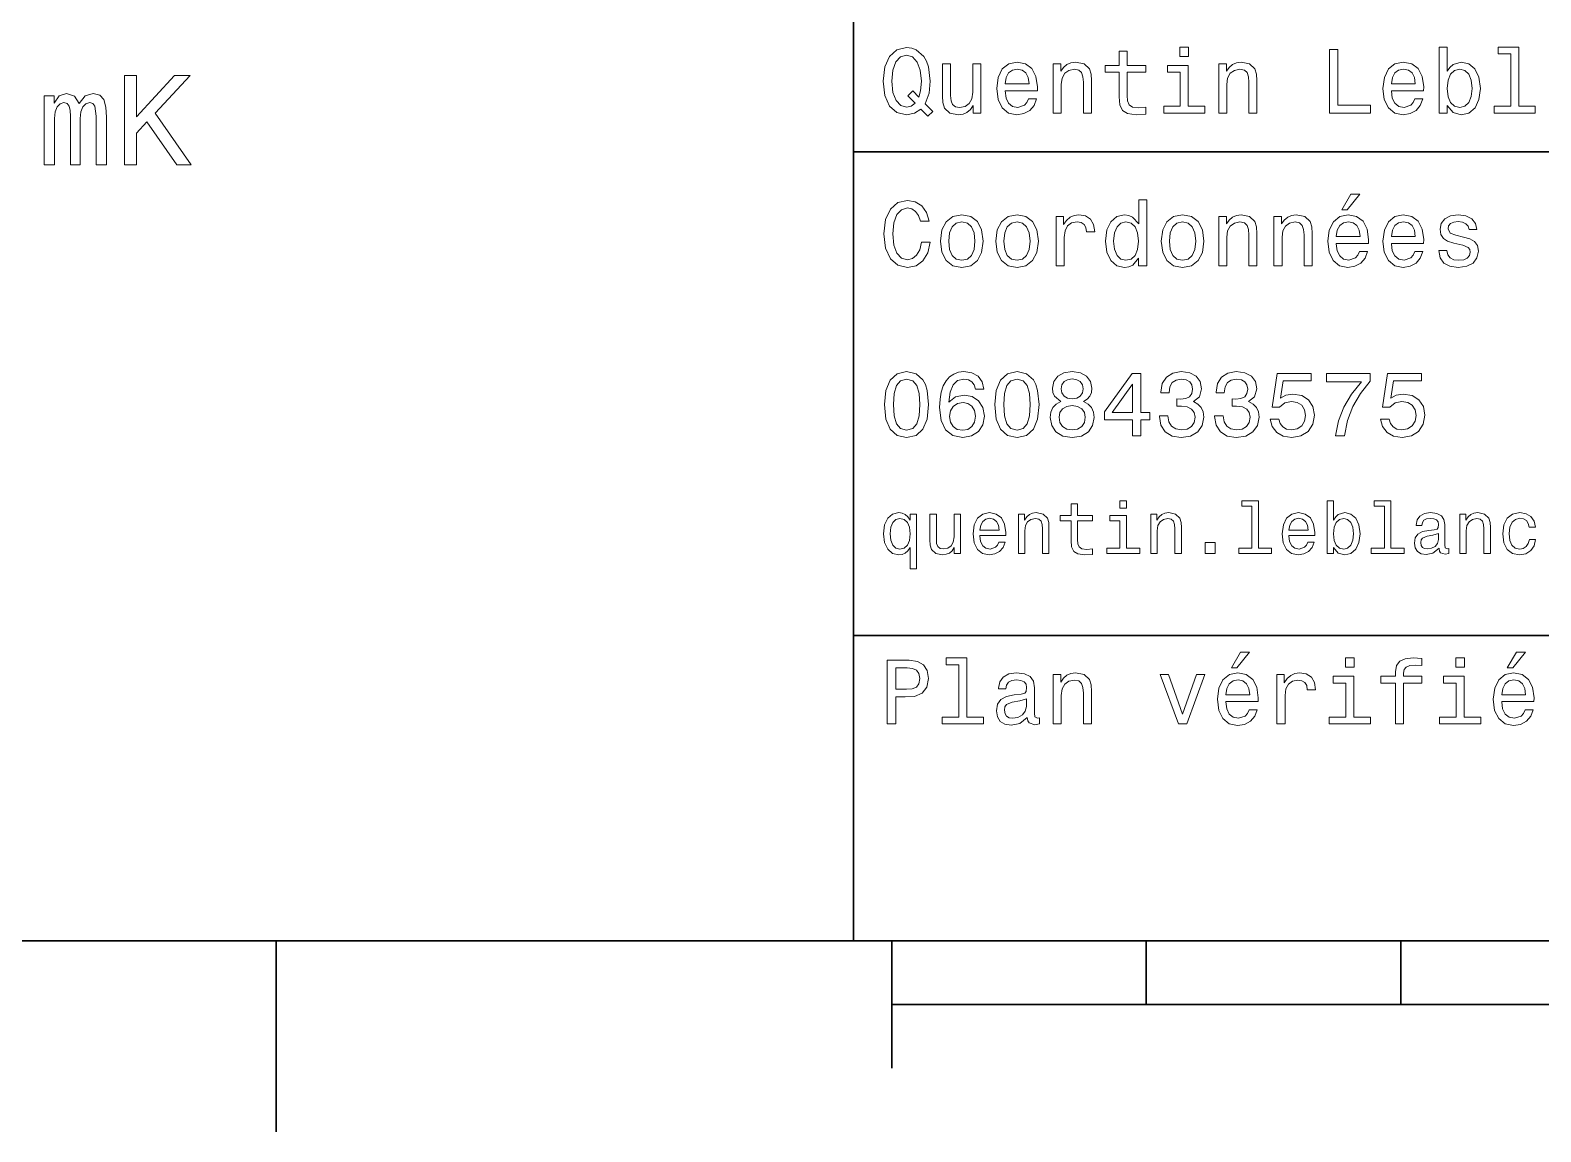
# Model space of a CAD drawing. Extents: x 0 to 297, y 0 to 210.
# Drawn here: x 64.6 to 124, y 2.5 to 45.8 of the extents above; entities that cross this region are included whole.
import ezdxf

# ---------------------------------------------------------------- set-up
doc = ezdxf.new("R2010")
doc.units = 0

msp = doc.modelspace()

# ---------------------------------------------------------------- linework, layer by layer
at = {"color": 7, "lineweight": 35}
for p, q in [((97, 10), (97, 70)), ((97, 41), (162, 41)), ((97, 22), (162, 22)), ((10, 10), (287, 10)), ((97, 10), (287, 10)), ((98.5, 7.5), (198.5, 7.5))]:
    msp.add_line(p, q, dxfattribs=at)
at = {"color": 7, "lineweight": 35, "ltscale": 0.1875}
msp.add_line((74.300003, 10), (74.300003, 2.5), dxfattribs=at)
at = {"color": 7, "lineweight": 35, "ltscale": 0.125}
msp.add_line((98.5, 10), (98.5, 5), dxfattribs=at)
at = {"color": 7, "lineweight": 35, "ltscale": 0.0625}
for p, q in [((108.5, 10), (108.5, 7.5)), ((118.5, 10), (118.5, 7.5))]:
    msp.add_line(p, q, dxfattribs=at)
at = {"color": 7, "lineweight": 13}
for points in [[(99.642654, 42.685879), (99.916428, 42.401295), (100.107346, 42.592216), (99.811958, 42.894814), (99.963257, 43.305473), (100.010086, 43.780979), (99.941643, 44.339336), (99.862389, 44.56628), (99.757927, 44.753601), (99.46254, 45.009365), (99.282417, 45.074207), (99.084297, 45.099422), (98.702446, 45.009365), (98.41066, 44.757202), (98.223343, 44.342937), (98.158501, 43.780979), (98.223343, 43.219021), (98.407059, 42.804756), (98.698845, 42.548992), (99.084297, 42.462536), (99.397697, 42.520172)], [(99.415703, 42.916428), (99.260803, 42.801151), (99.084297, 42.765129), (98.850143, 42.829971), (98.666428, 43.024494), (98.543945, 43.341499), (98.504326, 43.780979), (98.543945, 44.216858), (98.662827, 44.537464), (98.846542, 44.731987), (99.084297, 44.80043), (99.318443, 44.731987), (99.502159, 44.533859), (99.62104, 44.213257), (99.664268, 43.780979), (99.631844, 43.406338), (99.5634, 43.150578), (99.329254, 43.395531), (99.134727, 43.211815)], [(102.953171, 43.406338), (104.221184, 43.406338), (104.224785, 43.554035), (104.167145, 43.9683), (104.008644, 44.278099), (103.756485, 44.465416), (103.421471, 44.533859), (103.093658, 44.461815), (102.841499, 44.260086), (102.679398, 43.932278), (102.621758, 43.5), (102.675797, 43.056915), (102.837898, 42.732708), (103.086456, 42.530979), (103.41066, 42.462536), (103.691643, 42.509365), (103.922188, 42.631844), (104.091499, 42.826366), (104.188759, 43.085735), (103.875359, 43.085735), (103.810516, 42.941643), (103.716858, 42.833572), (103.450287, 42.747116), (103.244957, 42.786743), (103.090057, 42.912823), (102.989197, 43.118156), (102.953171, 43.395531)], [(104.844383, 42.530979), (105.161385, 42.530979), (105.161385, 43.647694), (105.193802, 43.903458), (105.298271, 44.090778), (105.460373, 44.206051), (105.676514, 44.249279), (105.849426, 44.213257), (105.957497, 44.115993), (106.011528, 43.953888), (106.029541, 43.737751), (106.029541, 42.530979), (106.346542, 42.530979), (106.346542, 43.802593), (106.33213, 44.058357), (106.267288, 44.270893), (106.054756, 44.465416), (105.723343, 44.533859), (105.539627, 44.508644), (105.384727, 44.440201), (105.251442, 44.324928), (105.146973, 44.170029), (105.146973, 44.465416), (104.844383, 44.465416)], [(107.438042, 44.130402), (107.438042, 43.161381), (107.459656, 42.84798), (107.560516, 42.631844), (107.762245, 42.505764), (108.104469, 42.462536), (108.479111, 42.480545), (108.479111, 42.754322), (108.20533, 42.732708), (107.956772, 42.761528), (107.823486, 42.851585), (107.765854, 43.00288), (107.755043, 43.215416), (107.755043, 44.130402), (108.479111, 44.130402), (108.479111, 44.400574), (107.755043, 44.400574), (107.755043, 44.966137), (107.438042, 44.966137), (107.438042, 44.400574), (106.890488, 44.400574), (106.890488, 44.130402)], [(110.161385, 45.117435), (109.82637, 45.117435), (109.82637, 44.757202), (110.161385, 44.757202)], [(111.350143, 42.530979), (111.667145, 42.530979), (111.667145, 43.647694), (111.69957, 43.903458), (111.804031, 44.090778), (111.966141, 44.206051), (112.182274, 44.249279), (112.355186, 44.213257), (112.463257, 44.115993), (112.517288, 43.953888), (112.535301, 43.737751), (112.535301, 42.530979), (112.852303, 42.530979), (112.852303, 43.802593), (112.837898, 44.058357), (112.773056, 44.270893), (112.560516, 44.465416), (112.229103, 44.533859), (112.045387, 44.508644), (111.890488, 44.440201), (111.757202, 44.324928), (111.65274, 44.170029), (111.65274, 44.465416), (111.350143, 44.465416)], [(115.701729, 42.530979), (117.308357, 42.530979), (117.308357, 42.833572), (116.033142, 42.833572), (116.033142, 45.030979), (115.701729, 45.030979)], [(118.133286, 43.406338), (119.401299, 43.406338), (119.4049, 43.554035), (119.34726, 43.9683), (119.188766, 44.278099), (118.9366, 44.465416), (118.601585, 44.533859), (118.273773, 44.461815), (118.021614, 44.260086), (117.859512, 43.932278), (117.801872, 43.5), (117.855911, 43.056915), (118.018013, 42.732708), (118.266571, 42.530979), (118.590775, 42.462536), (118.871758, 42.509365), (119.10231, 42.631844), (119.271614, 42.826366), (119.368881, 43.085735), (119.055481, 43.085735), (118.990631, 42.941643), (118.896973, 42.833572), (118.630402, 42.747116), (118.425072, 42.786743), (118.270172, 42.912823), (118.169312, 43.118156), (118.133286, 43.395531)], [(120.323486, 42.829971), (120.55764, 42.552593), (120.878242, 42.462536), (121.18084, 42.530979), (121.422195, 42.736309), (121.573486, 43.064121), (121.631126, 43.5), (121.573486, 43.935879), (121.418587, 44.260086), (121.18084, 44.461815), (120.878242, 44.533859), (120.561241, 44.440201), (120.431557, 44.324928), (120.323486, 44.170029), (120.323486, 45.117435), (120.006485, 45.117435), (120.006485, 42.530979), (120.323486, 42.530979)], [(122.823486, 44.850864), (122.823486, 42.79755), (122.171471, 42.79755), (122.171471, 42.530979), (123.78891, 42.530979), (123.78891, 42.79755), (123.140488, 42.79755), (123.140488, 45.117435), (122.32637, 45.117435), (122.32637, 44.850864)], [(68.350014, 40.499207), (68.813995, 40.499207), (68.813995, 41.744884), (69.227539, 42.188686), (70.402603, 40.499207), (70.967453, 40.499207), (69.555344, 42.526585), (70.927109, 43.999207), (70.311829, 43.999207), (68.813995, 42.380329), (68.813995, 43.999207), (68.350014, 43.999207)], [(101.998558, 44.465416), (101.681557, 44.465416), (101.681557, 43.348701), (101.645531, 43.089336), (101.541069, 42.902016), (101.37896, 42.786743), (101.166428, 42.750721), (100.997116, 42.779537), (100.889046, 42.865993), (100.827812, 43.013687), (100.8134, 43.222622), (100.8134, 44.465416), (100.496399, 44.465416), (100.496399, 43.193802), (100.507202, 42.938038), (100.575645, 42.725502), (100.784584, 42.530979), (101.119598, 42.462536), (101.299713, 42.487751), (101.454613, 42.552593), (101.587898, 42.664265), (101.695969, 42.826366), (101.695969, 42.530979), (101.998558, 42.530979)], [(102.953171, 43.672909), (102.992798, 43.921471), (103.090057, 44.105186), (103.237755, 44.216858), (103.432274, 44.256485), (103.623199, 44.216858), (103.770897, 44.105186), (103.860954, 43.921471), (103.893372, 43.672909)], [(110.150574, 42.79755), (110.150574, 44.400574), (109.336456, 44.400574), (109.336456, 44.130402), (109.833572, 44.130402), (109.833572, 42.79755), (109.185158, 42.79755), (109.185158, 42.530979), (110.806198, 42.530979), (110.806198, 42.79755)], [(118.133286, 43.672909), (118.172913, 43.921471), (118.270172, 44.105186), (118.41787, 44.216858), (118.612396, 44.256485), (118.803314, 44.216858), (118.951012, 44.105186), (119.041069, 43.921471), (119.073486, 43.672909)], [(121.306915, 43.5), (121.270897, 43.175793), (121.17363, 42.938038), (121.018738, 42.793949), (120.824211, 42.747116), (120.611671, 42.793949), (120.456772, 42.938038), (120.359512, 43.172188), (120.327087, 43.5), (120.359512, 43.824207), (120.456772, 44.058357), (120.611671, 44.198845), (120.824211, 44.249279), (121.018738, 44.198845), (121.17363, 44.054756), (121.270897, 43.820606)], [(65.187912, 40.499207), (65.596413, 40.499207), (65.596413, 42.309727), (65.621628, 42.582058), (65.697281, 42.778744), (65.813271, 42.894741), (65.964569, 42.940128), (66.085602, 42.899784), (66.166298, 42.79892), (66.20665, 42.627449), (66.221771, 42.400505), (66.221771, 40.499207), (66.605057, 40.499207), (66.605057, 42.309727), (66.63028, 42.577015), (66.705925, 42.773701), (66.826965, 42.894741), (66.978256, 42.940128), (67.099297, 42.899784), (67.179993, 42.79892), (67.230423, 42.400505), (67.230423, 40.499207), (67.638916, 40.499207), (67.638916, 42.370243), (67.613708, 42.758572), (67.533012, 43.056122), (67.371628, 43.237679), (67.109383, 43.303242), (66.801743, 43.202377), (66.564713, 42.90987), (66.378113, 43.197334), (66.06543, 43.303242), (65.777969, 43.202377), (65.581284, 42.919956), (65.581284, 43.20742), (65.187912, 43.20742)], [(116.184441, 38.728386), (116.396973, 38.728386), (116.897697, 39.340778), (116.54467, 39.340778)], [(99.66787, 37.460373), (99.595818, 37.15778), (99.476944, 36.941643), (99.311241, 36.808357), (99.116714, 36.765129), (98.882568, 36.829971), (98.698845, 37.024494), (98.57637, 37.341499), (98.536743, 37.780979), (98.57637, 38.216858), (98.695244, 38.537464), (98.87896, 38.731987), (99.116714, 38.80043), (99.289627, 38.764408), (99.437317, 38.663544), (99.552597, 38.501442), (99.631844, 38.278099), (99.97406, 38.278099), (99.865997, 38.620316), (99.678673, 38.879681), (99.422913, 39.041786), (99.116714, 39.099422), (98.734871, 39.009365), (98.443085, 38.757202), (98.25576, 38.342937), (98.190926, 37.780979), (98.25576, 37.219021), (98.443085, 36.804756), (98.734871, 36.548992), (99.116714, 36.462536), (99.451729, 36.530979), (99.721901, 36.721901), (99.912827, 37.035301), (100.013687, 37.460373)], [(108.201729, 36.829971), (108.201729, 36.530979), (108.51873, 36.530979), (108.51873, 39.117435), (108.20533, 39.117435), (108.20533, 38.170029), (107.963974, 38.443802), (107.816284, 38.508644), (107.646973, 38.533859), (107.340775, 38.461815), (107.103027, 38.260086), (106.948128, 37.935879), (106.894089, 37.5), (106.948128, 37.064121), (107.103027, 36.736309), (107.340775, 36.530979), (107.646973, 36.462536), (107.816284, 36.487751), (107.967575, 36.552593)], [(100.413544, 37.496399), (100.471184, 37.056915), (100.636887, 36.732708), (100.899857, 36.530979), (101.252884, 36.462536), (101.602303, 36.530979), (101.865273, 36.729107), (102.030983, 37.053314), (102.092216, 37.496399), (102.030983, 37.935879), (101.865273, 38.263687), (101.602303, 38.461815), (101.252884, 38.533859), (100.899857, 38.461815), (100.636887, 38.260086), (100.471184, 37.935879)], [(100.737755, 37.5), (100.770172, 37.824207), (100.87104, 38.058357), (101.033142, 38.20245), (101.252884, 38.25288), (101.469017, 38.20245), (101.631126, 38.061958), (101.731987, 37.824207), (101.768013, 37.5), (101.731987, 37.172188), (101.631126, 36.934437), (101.469017, 36.790344), (101.252884, 36.743515), (101.033142, 36.790344), (100.87104, 36.934437), (100.770172, 37.172188)], [(102.58213, 37.496399), (102.639771, 37.056915), (102.805473, 36.732708), (103.068443, 36.530979), (103.421471, 36.462536), (103.770897, 36.530979), (104.033859, 36.729107), (104.19957, 37.053314), (104.260803, 37.496399), (104.19957, 37.935879), (104.033859, 38.263687), (103.770897, 38.461815), (103.421471, 38.533859), (103.068443, 38.461815), (102.805473, 38.260086), (102.639771, 37.935879)], [(102.906342, 37.5), (102.938759, 37.824207), (103.039627, 38.058357), (103.201729, 38.20245), (103.421471, 38.25288), (103.637611, 38.20245), (103.799713, 38.061958), (103.900574, 37.824207), (103.9366, 37.5), (103.900574, 37.172188), (103.799713, 36.934437), (103.637611, 36.790344), (103.421471, 36.743515), (103.201729, 36.790344), (103.039627, 36.934437), (102.938759, 37.172188)], [(104.963257, 36.530979), (105.280258, 36.530979), (105.280258, 37.636887), (105.312683, 37.903458), (105.409943, 38.094379), (105.568443, 38.209652), (105.780983, 38.249279), (105.939484, 38.224064), (106.058357, 38.152016), (106.130402, 38.029537), (106.155617, 37.863831), (106.476227, 37.863831), (106.432999, 38.155621), (106.314117, 38.364552), (106.115997, 38.490635), (105.845825, 38.533859), (105.662102, 38.505043), (105.503601, 38.432995), (105.363113, 38.310516), (105.251442, 38.144814), (105.251442, 38.465416), (104.963257, 38.465416)], [(107.701012, 38.249279), (107.909943, 38.198845), (108.068443, 38.058357), (108.162102, 37.824207), (108.198128, 37.5), (108.162102, 37.172188), (108.068443, 36.938038), (107.909943, 36.793949), (107.701012, 36.747116), (107.502884, 36.793949), (107.351585, 36.938038), (107.250717, 37.175793), (107.2183, 37.5), (107.250717, 37.820606), (107.351585, 38.054756), (107.502884, 38.198845)], [(109.087898, 37.496399), (109.145531, 37.056915), (109.311241, 36.732708), (109.574203, 36.530979), (109.927231, 36.462536), (110.276657, 36.530979), (110.539627, 36.729107), (110.70533, 37.053314), (110.766571, 37.496399), (110.70533, 37.935879), (110.539627, 38.263687), (110.276657, 38.461815), (109.927231, 38.533859), (109.574203, 38.461815), (109.311241, 38.260086), (109.145531, 37.935879)], [(109.412102, 37.5), (109.444527, 37.824207), (109.545387, 38.058357), (109.707489, 38.20245), (109.927231, 38.25288), (110.143372, 38.20245), (110.305473, 38.061958), (110.406342, 37.824207), (110.44236, 37.5), (110.406342, 37.172188), (110.305473, 36.934437), (110.143372, 36.790344), (109.927231, 36.743515), (109.707489, 36.790344), (109.545387, 36.934437), (109.444527, 37.172188)], [(111.350143, 36.530979), (111.667145, 36.530979), (111.667145, 37.647694), (111.69957, 37.903458), (111.804031, 38.090778), (111.966141, 38.206051), (112.182274, 38.249279), (112.355186, 38.213257), (112.463257, 38.115993), (112.517288, 37.953888), (112.535301, 37.737751), (112.535301, 36.530979), (112.852303, 36.530979), (112.852303, 37.802593), (112.837898, 38.058357), (112.773056, 38.270893), (112.560516, 38.465416), (112.229103, 38.533859), (112.045387, 38.508644), (111.890488, 38.440201), (111.757202, 38.324928), (111.65274, 38.170029), (111.65274, 38.465416), (111.350143, 38.465416)], [(113.51873, 36.530979), (113.835732, 36.530979), (113.835732, 37.647694), (113.868156, 37.903458), (113.972626, 38.090778), (114.134727, 38.206051), (114.350861, 38.249279), (114.523773, 38.213257), (114.631844, 38.115993), (114.685883, 37.953888), (114.703888, 37.737751), (114.703888, 36.530979), (115.020889, 36.530979), (115.020889, 37.802593), (115.006485, 38.058357), (114.941643, 38.270893), (114.729111, 38.465416), (114.39769, 38.533859), (114.213974, 38.508644), (114.059082, 38.440201), (113.925789, 38.324928), (113.821327, 38.170029), (113.821327, 38.465416), (113.51873, 38.465416)], [(115.964699, 37.406338), (117.232712, 37.406338), (117.236313, 37.554035), (117.178673, 37.9683), (117.020172, 38.278099), (116.768013, 38.465416), (116.432999, 38.533859), (116.105186, 38.461815), (115.853027, 38.260086), (115.690918, 37.932278), (115.633286, 37.5), (115.687317, 37.056915), (115.849426, 36.732708), (116.097984, 36.530979), (116.422188, 36.462536), (116.703171, 36.509365), (116.933716, 36.631844), (117.103027, 36.826366), (117.200287, 37.085735), (116.886887, 37.085735), (116.822044, 36.941643), (116.728386, 36.833572), (116.461815, 36.747116), (116.256485, 36.786743), (116.101585, 36.912823), (116.000717, 37.118156), (115.964699, 37.395531)], [(115.964699, 37.672909), (116.004318, 37.921471), (116.101585, 38.105186), (116.249283, 38.216858), (116.443802, 38.256485), (116.634727, 38.216858), (116.782425, 38.105186), (116.872482, 37.921471), (116.9049, 37.672909)], [(118.133286, 37.406338), (119.401299, 37.406338), (119.4049, 37.554035), (119.34726, 37.9683), (119.188766, 38.278099), (118.9366, 38.465416), (118.601585, 38.533859), (118.273773, 38.461815), (118.021614, 38.260086), (117.859512, 37.932278), (117.801872, 37.5), (117.855911, 37.056915), (118.018013, 36.732708), (118.266571, 36.530979), (118.590775, 36.462536), (118.871758, 36.509365), (119.10231, 36.631844), (119.271614, 36.826366), (119.368881, 37.085735), (119.055481, 37.085735), (118.990631, 36.941643), (118.896973, 36.833572), (118.630402, 36.747116), (118.425072, 36.786743), (118.270172, 36.912823), (118.169312, 37.118156), (118.133286, 37.395531)], [(118.133286, 37.672909), (118.172913, 37.921471), (118.270172, 38.105186), (118.41787, 38.216858), (118.612396, 38.256485), (118.803314, 38.216858), (118.951012, 38.105186), (119.041069, 37.921471), (119.073486, 37.672909)], [(120.971901, 37.658501), (120.66571, 37.730545), (120.438766, 37.8134), (120.363113, 37.982708), (120.384727, 38.101585), (120.460373, 38.188038), (120.582855, 38.242073), (120.759369, 38.263687), (120.92868, 38.242073), (121.061966, 38.177231), (121.148415, 38.079971), (121.184441, 37.950287), (121.49424, 37.950287), (121.49424, 37.957493), (121.440201, 38.191643), (121.292511, 38.375359), (121.061966, 38.490635), (120.759369, 38.533859), (120.453171, 38.490635), (120.229828, 38.371758), (120.08934, 38.195244), (120.046112, 37.971901), (120.078529, 37.755764), (120.179398, 37.604465), (120.3451, 37.496399), (120.586456, 37.42075), (120.939484, 37.334293), (121.155624, 37.244236), (121.213257, 37.172188), (121.234871, 37.064121), (121.202454, 36.930836), (121.115997, 36.829971), (120.97551, 36.765129), (120.788185, 36.743515), (120.590057, 36.765129), (120.445969, 36.840778), (120.348709, 36.963257), (120.309082, 37.132565), (120.002884, 37.132565), (120.053314, 36.844379), (120.201012, 36.635445), (120.435158, 36.509365), (120.759369, 36.462536), (121.097984, 36.509365), (121.346542, 36.635445), (121.497841, 36.837173), (121.551872, 37.100143), (121.512253, 37.327087), (121.400574, 37.481987), (121.216858, 37.582851)], [(98.216141, 31.071325), (98.270172, 30.505762), (98.439484, 30.102304), (98.709656, 29.857347), (99.084297, 29.778097), (99.45533, 29.857347), (99.725502, 30.102304), (99.891212, 30.505762), (99.948845, 31.071325), (99.891212, 31.633286), (99.822769, 31.856628), (99.725502, 32.040344), (99.45533, 32.285301), (99.084297, 32.368156), (98.709656, 32.285301), (98.439484, 32.036743), (98.270172, 31.633286)], [(98.561958, 31.071325), (98.590775, 31.507204), (98.680832, 31.820604), (98.842941, 32.004322), (99.084297, 32.069164), (99.322044, 32.004322), (99.484146, 31.820604), (99.574211, 31.507204), (99.603027, 31.071325), (99.574211, 30.631844), (99.484146, 30.318443), (99.322044, 30.134726), (99.084297, 30.073486), (98.842941, 30.134726), (98.680832, 30.318443), (98.590775, 30.631844)], [(102.117432, 31.676512), (102.048988, 31.9683), (101.890488, 32.184437), (101.645531, 32.321323), (101.328529, 32.368156), (101.115997, 32.342937), (100.932274, 32.274494), (100.770172, 32.162823), (100.633286, 32.004322), (100.525215, 31.806194), (100.445969, 31.56484), (100.395531, 31.280258), (100.381126, 30.959654), (100.438759, 30.448126), (100.615273, 30.077089), (100.899857, 29.853746), (101.288902, 29.778097), (101.638329, 29.842939), (101.9049, 30.012247), (102.077812, 30.278818), (102.139046, 30.617435), (102.077812, 30.959654), (101.912102, 31.222622), (101.656342, 31.388329), (101.33934, 31.445965), (100.997116, 31.373919), (100.741356, 31.168587), (100.795387, 31.56484), (100.91066, 31.849422), (101.087173, 32.01873), (101.33213, 32.076366), (101.512245, 32.04755), (101.649132, 31.971901), (101.739197, 31.845821), (101.786026, 31.676512)], [(102.553314, 31.071325), (102.607346, 30.505762), (102.776657, 30.102304), (103.046829, 29.857347), (103.421471, 29.778097), (103.792511, 29.857347), (104.062683, 30.102304), (104.228386, 30.505762), (104.286026, 31.071325), (104.228386, 31.633286), (104.159943, 31.856628), (104.062683, 32.040344), (103.792511, 32.285301), (103.421471, 32.368156), (103.046829, 32.285301), (102.776657, 32.036743), (102.607346, 31.633286)], [(102.899139, 31.071325), (102.927956, 31.507204), (103.018013, 31.820604), (103.180115, 32.004322), (103.421471, 32.069164), (103.659225, 32.004322), (103.821327, 31.820604), (103.911385, 31.507204), (103.940201, 31.071325), (103.911385, 30.631844), (103.821327, 30.318443), (103.659225, 30.134726), (103.421471, 30.073486), (103.180115, 30.134726), (103.018013, 30.318443), (102.927956, 30.631844)], [(105.143372, 31.197405), (104.959656, 31.09654), (104.833572, 30.956051), (104.754326, 30.779539), (104.729111, 30.567001), (104.786743, 30.246397), (104.952454, 29.997837), (105.222626, 29.839336), (105.590057, 29.778097), (105.953888, 29.839336), (106.22406, 29.997837), (106.389771, 30.246397), (106.451012, 30.567001), (106.422188, 30.779539), (106.346542, 30.956051), (106.216858, 31.09654), (106.036743, 31.197405), (106.180832, 31.283861), (106.2817, 31.402737), (106.342941, 31.546829), (106.364555, 31.723343), (106.306915, 31.979107), (106.155617, 32.184437), (105.91066, 32.317722), (105.590057, 32.368156), (105.265854, 32.317722), (105.020897, 32.184437), (104.865997, 31.979107), (104.811958, 31.723343), (104.829971, 31.546829), (104.891212, 31.402737)], [(105.154182, 31.694523), (105.182999, 31.853025), (105.269455, 31.975504), (105.406342, 32.051151), (105.590057, 32.079971), (105.770172, 32.051151), (105.907059, 31.975504), (105.993515, 31.853025), (106.02594, 31.694523), (105.993515, 31.532419), (105.907059, 31.40634), (105.770172, 31.323486), (105.590057, 31.298271), (105.406342, 31.327089), (105.269455, 31.40634), (105.182999, 31.532419)], [(107.956772, 29.850143), (108.280983, 29.850143), (108.280983, 30.46974), (108.637611, 30.46974), (108.637611, 30.757925), (108.280983, 30.757925), (108.280983, 32.296108), (107.953171, 32.296108), (106.85807, 30.786743), (106.85807, 30.46974), (107.956772, 30.46974)], [(109.019455, 30.635447), (109.019455, 30.610229), (109.077087, 30.264408), (109.246399, 30.005043), (109.51297, 29.839336), (109.865997, 29.778097), (110.240631, 29.839336), (110.521614, 29.997837), (110.701729, 30.25), (110.766571, 30.574207), (110.737755, 30.786743), (110.658501, 30.959654), (110.528816, 31.092939), (110.355911, 31.190201), (110.590057, 31.384726), (110.672913, 31.694523), (110.618874, 31.975504), (110.463974, 32.188038), (110.211815, 32.321323), (109.865997, 32.368156), (109.541786, 32.310516), (109.293228, 32.152016), (109.131126, 31.899855), (109.077087, 31.56484), (109.077087, 31.539625), (109.397697, 31.539625), (109.426514, 31.770172), (109.520172, 31.935879), (109.671471, 32.036743), (109.884003, 32.072765), (110.071327, 32.043949), (110.208214, 31.9683), (110.291069, 31.845821), (110.323486, 31.680115), (110.291069, 31.503601), (110.204613, 31.384726), (110.053314, 31.312679), (109.847984, 31.291065), (109.707489, 31.294668), (109.707489, 31.010086), (109.884003, 31.01729), (110.110947, 30.984869), (110.280258, 30.898415), (110.381126, 30.757925), (110.417145, 30.574207), (110.377518, 30.365273), (110.273056, 30.210375), (110.107346, 30.113111), (109.887604, 30.08069), (109.66066, 30.116714), (109.494957, 30.224783), (109.390488, 30.397694), (109.350861, 30.635447)], [(111.188042, 30.635447), (111.188042, 30.610229), (111.245674, 30.264408), (111.414986, 30.005043), (111.681557, 29.839336), (112.034584, 29.778097), (112.409225, 29.839336), (112.690201, 29.997837), (112.870316, 30.25), (112.935158, 30.574207), (112.906342, 30.786743), (112.827087, 30.959654), (112.697403, 31.092939), (112.524498, 31.190201), (112.758644, 31.384726), (112.841499, 31.694523), (112.78746, 31.975504), (112.632568, 32.188038), (112.380402, 32.321323), (112.034584, 32.368156), (111.710373, 32.310516), (111.461815, 32.152016), (111.299713, 31.899855), (111.245674, 31.56484), (111.245674, 31.539625), (111.566284, 31.539625), (111.5951, 31.770172), (111.688759, 31.935879), (111.840057, 32.036743), (112.052597, 32.072765), (112.239914, 32.043949), (112.376801, 31.9683), (112.459656, 31.845821), (112.492073, 31.680115), (112.459656, 31.503601), (112.373199, 31.384726), (112.221901, 31.312679), (112.016571, 31.291065), (111.876083, 31.294668), (111.876083, 31.010086), (112.052597, 31.01729), (112.279541, 30.984869), (112.448845, 30.898415), (112.549713, 30.757925), (112.585732, 30.574207), (112.546112, 30.365273), (112.441643, 30.210375), (112.27594, 30.113111), (112.056198, 30.08069), (111.829254, 30.116714), (111.663544, 30.224783), (111.559074, 30.397694), (111.519455, 30.635447)], [(113.371033, 30.502161), (113.450287, 30.206772), (113.626801, 29.976225), (113.886169, 29.832132), (114.217575, 29.778097), (114.581413, 29.842939), (114.865997, 30.019451), (115.046112, 30.300432), (115.114555, 30.660662), (115.053314, 30.995676), (114.880402, 31.258644), (114.610229, 31.427954), (114.260803, 31.489193), (113.990631, 31.445965), (113.7817, 31.327089), (113.882568, 32.000721), (114.977661, 32.000721), (114.977661, 32.296108), (113.641212, 32.296108), (113.443085, 30.970461), (113.73127, 30.970461), (113.940201, 31.139769), (114.206772, 31.201008), (114.437317, 31.161383), (114.613831, 31.046108), (114.725502, 30.869596), (114.765129, 30.642651), (114.725502, 30.415705), (114.610229, 30.239193), (114.433716, 30.127522), (114.206772, 30.087896), (114.015854, 30.113111), (113.868156, 30.195965), (113.760086, 30.325647), (113.706055, 30.502161)], [(115.932281, 29.850143), (116.296112, 29.850143), (116.414986, 30.444523), (116.623917, 30.999279), (116.919312, 31.514408), (117.304756, 31.997118), (117.304756, 32.296108), (115.590057, 32.296108), (115.590057, 31.9683), (116.958939, 31.9683), (116.562683, 31.481987), (116.263687, 30.974062), (116.054756, 30.433718)], [(117.708214, 30.502161), (117.78746, 30.206772), (117.963974, 29.976225), (118.223343, 29.832132), (118.554756, 29.778097), (118.918587, 29.842939), (119.203171, 30.019451), (119.383286, 30.300432), (119.451729, 30.660662), (119.390488, 30.995676), (119.217583, 31.258644), (118.947403, 31.427954), (118.597984, 31.489193), (118.327812, 31.445965), (118.118881, 31.327089), (118.219742, 32.000721), (119.314842, 32.000721), (119.314842, 32.296108), (117.978386, 32.296108), (117.780258, 30.970461), (118.068443, 30.970461), (118.277374, 31.139769), (118.543945, 31.201008), (118.774498, 31.161383), (118.951012, 31.046108), (119.062683, 30.869596), (119.10231, 30.642651), (119.062683, 30.415705), (118.947403, 30.239193), (118.770897, 30.127522), (118.543945, 30.087896), (118.353027, 30.113111), (118.20533, 30.195965), (118.09726, 30.325647), (118.043228, 30.502161)], [(107.16066, 30.757925), (107.956772, 31.878241), (107.956772, 30.757925)], [(101.789627, 30.613832), (101.75, 30.386887), (101.649132, 30.213976), (101.48703, 30.098703), (101.285301, 30.062679), (101.072769, 30.098703), (100.91066, 30.210375), (100.806198, 30.383286), (100.773773, 30.610229), (100.809799, 30.833572), (100.91066, 31.002882), (101.07637, 31.11095), (101.299713, 31.150576), (101.49424, 31.11095), (101.649132, 31.006483), (101.75, 30.837175)], [(105.074928, 30.574207), (105.107346, 30.765129), (105.211815, 30.909222), (105.373917, 31.002882), (105.590057, 31.035301), (105.802597, 31.002882), (105.964699, 30.909222), (106.069168, 30.765129), (106.105186, 30.574207), (106.069168, 30.368876), (105.964699, 30.213976), (105.802597, 30.113111), (105.590057, 30.08069), (105.373917, 30.113111), (105.211815, 30.213976), (105.107346, 30.368876)], [(99.221901, 26.533142), (99.132568, 26.662825), (99.0317, 26.755045), (98.913544, 26.806917), (98.778099, 26.827091), (98.533142, 26.769453), (98.342941, 26.60807), (98.219017, 26.348703), (98.175789, 26), (98.219017, 25.648417), (98.342941, 25.38905), (98.533142, 25.224785), (98.778099, 25.170031), (98.913544, 25.187321), (99.028816, 25.236313), (99.129684, 25.325649), (99.221901, 25.461096), (99.221901, 24.62536), (99.475502, 24.62536), (99.475502, 26.772335), (99.221901, 26.772335)], [(101.198845, 26.772335), (100.945244, 26.772335), (100.945244, 25.878963), (100.916428, 25.671471), (100.832855, 25.521614), (100.703171, 25.429396), (100.533142, 25.400578), (100.397697, 25.423632), (100.311241, 25.492796), (100.262245, 25.610952), (100.250717, 25.778099), (100.250717, 26.772335), (99.997116, 26.772335), (99.997116, 25.755045), (100.00576, 25.550434), (100.060516, 25.380404), (100.227669, 25.224785), (100.495674, 25.170031), (100.639771, 25.190203), (100.763687, 25.242075), (100.870316, 25.331413), (100.956772, 25.461096), (100.956772, 25.224785), (101.198845, 25.224785)], [(101.96254, 25.925074), (102.976944, 25.925074), (102.979828, 26.043228), (102.933716, 26.374641), (102.806915, 26.622478), (102.605186, 26.772335), (102.337173, 26.827091), (102.074928, 26.769453), (101.873199, 26.60807), (101.743515, 26.345821), (101.697403, 26), (101.740631, 25.645535), (101.870316, 25.386168), (102.069168, 25.224785), (102.328529, 25.170031), (102.553314, 25.207495), (102.737755, 25.305477), (102.873199, 25.461096), (102.951012, 25.668589), (102.700287, 25.668589), (102.648415, 25.553314), (102.573486, 25.46686), (102.360229, 25.397696), (102.195969, 25.429396), (102.072044, 25.53026), (101.991356, 25.694525), (101.96254, 25.916428)], [(103.475502, 25.224785), (103.729103, 25.224785), (103.729103, 26.118156), (103.755043, 26.322767), (103.838615, 26.472624), (103.9683, 26.564842), (104.141212, 26.599424), (104.279541, 26.570606), (104.365997, 26.492796), (104.409225, 26.363113), (104.42363, 26.190203), (104.42363, 25.224785), (104.677231, 25.224785), (104.677231, 26.242077), (104.665703, 26.446688), (104.613831, 26.616716), (104.443802, 26.772335), (104.178673, 26.827091), (104.0317, 26.806917), (103.907784, 26.752163), (103.801155, 26.659943), (103.717575, 26.536024), (103.717575, 26.772335), (103.475502, 26.772335)], [(105.55043, 26.504324), (105.55043, 25.729107), (105.567726, 25.478388), (105.648415, 25.305477), (105.809799, 25.204613), (106.083572, 25.170031), (106.383286, 25.184439), (106.383286, 25.40346), (106.164261, 25.386168), (105.965416, 25.409224), (105.858788, 25.48127), (105.812683, 25.602306), (105.804031, 25.772335), (105.804031, 26.504324), (106.383286, 26.504324), (106.383286, 26.720463), (105.804031, 26.720463), (105.804031, 27.172913), (105.55043, 27.172913), (105.55043, 26.720463), (105.112389, 26.720463), (105.112389, 26.504324)], [(107.720459, 25.438042), (107.720459, 26.720463), (107.069168, 26.720463), (107.069168, 26.504324), (107.466858, 26.504324), (107.466858, 25.438042), (106.948128, 25.438042), (106.948128, 25.224785), (108.244957, 25.224785), (108.244957, 25.438042)], [(107.729111, 27.293949), (107.461098, 27.293949), (107.461098, 27.005764), (107.729111, 27.005764)], [(108.680115, 25.224785), (108.933716, 25.224785), (108.933716, 26.118156), (108.959656, 26.322767), (109.043228, 26.472624), (109.172913, 26.564842), (109.345825, 26.599424), (109.484146, 26.570606), (109.570602, 26.492796), (109.613831, 26.363113), (109.628242, 26.190203), (109.628242, 25.224785), (109.881844, 25.224785), (109.881844, 26.242077), (109.870316, 26.446688), (109.818443, 26.616716), (109.648415, 26.772335), (109.383286, 26.827091), (109.236313, 26.806917), (109.112389, 26.752163), (109.00576, 26.659943), (108.922188, 26.536024), (108.922188, 26.772335), (108.680115, 26.772335)], [(112.654175, 27.080692), (112.654175, 25.438042), (112.132561, 25.438042), (112.132561, 25.224785), (113.426514, 25.224785), (113.426514, 25.438042), (112.907776, 25.438042), (112.907776, 27.293949), (112.256485, 27.293949), (112.256485, 27.080692)], [(114.106628, 25.925074), (115.121033, 25.925074), (115.123917, 26.043228), (115.077805, 26.374641), (114.951004, 26.622478), (114.749283, 26.772335), (114.481262, 26.827091), (114.219017, 26.769453), (114.017288, 26.60807), (113.887604, 26.345821), (113.841499, 26), (113.884727, 25.645535), (114.014404, 25.386168), (114.213257, 25.224785), (114.472626, 25.170031), (114.697403, 25.207495), (114.881844, 25.305477), (115.017288, 25.461096), (115.0951, 25.668589), (114.844376, 25.668589), (114.792503, 25.553314), (114.717575, 25.46686), (114.504318, 25.397696), (114.340057, 25.429396), (114.216141, 25.53026), (114.135445, 25.694525), (114.106628, 25.916428)], [(115.858788, 25.463978), (116.046112, 25.242075), (116.302589, 25.170031), (116.544662, 25.224785), (116.737747, 25.38905), (116.858788, 25.651299), (116.9049, 26), (116.858788, 26.348703), (116.734871, 26.60807), (116.544662, 26.769453), (116.302589, 26.827091), (116.048988, 26.752163), (115.945244, 26.659943), (115.858788, 26.536024), (115.858788, 27.293949), (115.605186, 27.293949), (115.605186, 25.224785), (115.858788, 25.224785)], [(117.858788, 27.080692), (117.858788, 25.438042), (117.337173, 25.438042), (117.337173, 25.224785), (118.631119, 25.224785), (118.631119, 25.438042), (118.112389, 25.438042), (118.112389, 27.293949), (117.46109, 27.293949), (117.46109, 27.080692)], [(120.008644, 25.426514), (120.008644, 25.417868), (120.023056, 25.319885), (120.066284, 25.250721), (120.247841, 25.195967), (120.389046, 25.219021), (120.389046, 25.414986), (120.328529, 25.406342), (120.247841, 25.443806), (120.233429, 25.559078), (120.233429, 26.360231), (120.198845, 26.564842), (120.097984, 26.708935), (119.922188, 26.795389), (119.674347, 26.827091), (119.432274, 26.792507), (119.253601, 26.694525), (119.141212, 26.541788), (119.103745, 26.340059), (119.103745, 26.322767), (119.331413, 26.322767), (119.351585, 26.443806), (119.414986, 26.53026), (119.51873, 26.582134), (119.665703, 26.602306), (119.806915, 26.587896), (119.907776, 26.54467), (119.9683, 26.469742), (119.988472, 26.365995), (119.976944, 26.244957), (119.930832, 26.184439), (119.815559, 26.155621), (119.599426, 26.132566), (119.351585, 26.080692), (119.175797, 25.988474), (119.072044, 25.844381), (119.040344, 25.631124), (119.069168, 25.440924), (119.158501, 25.299713), (119.302597, 25.210375), (119.501442, 25.178675), (119.769455, 25.239195)], [(120.824203, 25.224785), (121.077812, 25.224785), (121.077812, 26.118156), (121.103745, 26.322767), (121.187317, 26.472624), (121.317001, 26.564842), (121.489914, 26.599424), (121.628242, 26.570606), (121.714699, 26.492796), (121.757927, 26.363113), (121.772339, 26.190203), (121.772339, 25.224785), (122.02594, 25.224785), (122.02594, 26.242077), (122.014412, 26.446688), (121.96254, 26.616716), (121.792511, 26.772335), (121.527374, 26.827091), (121.380402, 26.806917), (121.256485, 26.752163), (121.149857, 26.659943), (121.066284, 26.536024), (121.066284, 26.772335), (120.824203, 26.772335)], [(123.54467, 26.259367), (123.795387, 26.259367), (123.743515, 26.489914), (123.619598, 26.671471), (123.426514, 26.783863), (123.175797, 26.827091), (122.899139, 26.769453), (122.688759, 26.60807), (122.556198, 26.345821), (122.510086, 25.994238), (122.553314, 25.645535), (122.682999, 25.386168), (122.887611, 25.224785), (123.167145, 25.170031), (123.414986, 25.213257), (123.60807, 25.334295), (123.740631, 25.524496), (123.798271, 25.778099), (123.556198, 25.778099), (123.51297, 25.616716), (123.432281, 25.495678), (123.317001, 25.42075), (123.175797, 25.397696), (123, 25.43516), (122.873199, 25.550434), (122.795387, 25.737753), (122.769455, 26.002882), (122.795387, 26.262249), (122.876083, 26.449568), (123.005768, 26.564842), (123.175797, 26.605188), (123.325653, 26.579252), (123.438042, 26.51297), (123.51297, 26.40346)], [(98.435158, 26), (98.461098, 26.256485), (98.541786, 26.443806), (98.662827, 26.559078), (98.821327, 26.599424), (98.988472, 26.559078), (99.115273, 26.446688), (99.190201, 26.259367), (99.219017, 26), (99.190201, 25.737753), (99.115273, 25.550434), (98.988472, 25.43516), (98.821327, 25.397696), (98.662827, 25.43516), (98.541786, 25.550434), (98.461098, 25.740635)], [(101.96254, 26.138329), (101.99424, 26.337177), (102.072044, 26.48415), (102.190201, 26.573488), (102.345825, 26.605188), (102.498558, 26.573488), (102.616714, 26.48415), (102.688759, 26.337177), (102.714699, 26.138329)], [(114.106628, 26.138329), (114.138329, 26.337177), (114.216141, 26.48415), (114.33429, 26.573488), (114.489914, 26.605188), (114.642654, 26.573488), (114.760803, 26.48415), (114.832855, 26.337177), (114.858788, 26.138329)], [(116.645531, 26), (116.616714, 25.740635), (116.538902, 25.550434), (116.414986, 25.43516), (116.259369, 25.397696), (116.08934, 25.43516), (115.965416, 25.550434), (115.887604, 25.737753), (115.861671, 26), (115.887604, 26.259367), (115.965416, 26.446688), (116.08934, 26.559078), (116.259369, 26.599424), (116.414986, 26.559078), (116.538902, 26.443806), (116.616714, 26.256485)], [(110.812683, 25.224785), (111.210373, 25.224785), (111.210373, 25.654181), (110.812683, 25.654181)], [(119.979828, 25.766571), (119.945244, 25.616716), (119.853027, 25.501442), (119.714699, 25.426514), (119.54467, 25.400578), (119.435158, 25.414986), (119.357346, 25.461096), (119.308357, 25.541788), (119.293945, 25.654181), (119.305473, 25.755045), (119.351585, 25.827091), (119.536026, 25.907782), (119.769455, 25.942364), (119.979828, 26.011528)], [(98.324211, 18.530979), (98.655617, 18.530979), (98.655617, 19.586454), (99.023056, 19.586454), (99.394089, 19.604465), (99.689484, 19.730547), (99.880402, 19.975504), (99.945244, 20.310518), (99.894814, 20.620316), (99.750717, 20.847261), (99.51297, 20.98415), (99.188759, 21.030979), (98.324211, 21.030979)], [(101.137611, 20.850864), (101.137611, 18.79755), (100.485588, 18.79755), (100.485588, 18.530979), (102.103027, 18.530979), (102.103027, 18.79755), (101.454613, 18.79755), (101.454613, 21.117435), (100.640488, 21.117435), (100.640488, 20.850864)], [(111.84726, 20.728386), (112.059799, 20.728386), (112.560516, 21.340778), (112.207489, 21.340778)], [(116.667145, 21.117435), (116.33213, 21.117435), (116.33213, 20.757204), (116.667145, 20.757204)], [(118.295387, 20.130404), (118.295387, 18.530979), (118.612396, 18.530979), (118.612396, 20.130404), (119.332855, 20.130404), (119.332855, 20.400576), (118.612396, 20.400576), (118.612396, 20.519451), (118.637611, 20.663544), (118.720459, 20.760807), (118.860954, 20.818443), (119.062683, 20.840057), (119.332855, 20.825647), (119.332855, 21.099422), (118.990631, 21.117435), (118.680832, 21.085014), (118.464699, 20.987751), (118.335014, 20.818443), (118.295387, 20.577089), (118.295387, 20.400576), (117.715424, 20.400576), (117.715424, 20.130404)], [(121.004326, 21.117435), (120.669312, 21.117435), (120.669312, 20.757204), (121.004326, 20.757204)], [(122.690201, 20.728386), (122.90274, 20.728386), (123.403458, 21.340778), (123.05043, 21.340778)], [(99.098701, 20.724783), (99.314842, 20.703169), (99.473343, 20.634726), (99.567001, 20.508644), (99.599426, 20.310518), (99.5634, 20.101583), (99.466141, 19.975504), (99.30043, 19.910662), (99.073486, 19.892651), (98.655617, 19.892651), (98.655617, 20.724783)], [(103.824928, 18.78314), (103.824928, 18.772333), (103.842941, 18.649855), (103.896973, 18.5634), (104.123917, 18.494957), (104.30043, 18.523775), (104.30043, 18.768732), (104.224785, 18.757925), (104.123917, 18.804754), (104.105911, 18.948847), (104.105911, 19.950287), (104.062683, 20.206051), (103.9366, 20.386166), (103.716858, 20.494236), (103.407059, 20.533861), (103.104469, 20.490633), (102.881126, 20.368155), (102.740631, 20.177233), (102.693802, 19.925072), (102.693802, 19.903458), (102.978386, 19.903458), (103.003601, 20.054754), (103.082855, 20.162823), (103.21254, 20.227665), (103.396255, 20.252882), (103.572769, 20.234869), (103.698845, 20.180836), (103.774498, 20.087175), (103.799713, 19.957493), (103.785301, 19.806194), (103.727669, 19.730547), (103.583572, 19.694523), (103.3134, 19.665705), (103.003601, 19.600864), (102.783859, 19.48559), (102.654175, 19.305475), (102.614555, 19.038904), (102.650574, 18.801151), (102.762245, 18.62464), (102.94236, 18.512968), (103.190926, 18.473343), (103.52594, 18.54899)], [(104.844383, 18.530979), (105.161385, 18.530979), (105.161385, 19.647694), (105.193802, 19.903458), (105.298271, 20.090778), (105.460373, 20.206051), (105.676514, 20.249279), (105.849426, 20.213255), (105.957497, 20.115993), (106.011528, 19.95389), (106.029541, 19.737751), (106.029541, 18.530979), (106.346542, 18.530979), (106.346542, 19.802593), (106.33213, 20.058357), (106.267288, 20.270893), (106.054756, 20.465418), (105.723343, 20.533861), (105.539627, 20.508644), (105.384727, 20.440201), (105.251442, 20.324926), (105.146973, 20.170029), (105.146973, 20.465418), (104.844383, 20.465418)], [(109.761528, 18.530979), (110.096542, 18.530979), (110.802597, 20.465418), (110.474785, 20.465418), (109.930832, 18.905619), (109.376083, 20.465418), (109.04467, 20.465418)], [(111.627518, 19.40634), (112.895531, 19.40634), (112.899132, 19.554033), (112.841499, 19.9683), (112.682999, 20.278097), (112.430832, 20.465418), (112.095825, 20.533861), (111.768013, 20.461815), (111.515854, 20.260086), (111.353745, 19.932276), (111.296112, 19.5), (111.350143, 19.056915), (111.512245, 18.732708), (111.760803, 18.530979), (112.085014, 18.462536), (112.365997, 18.509365), (112.596542, 18.631844), (112.765854, 18.826368), (112.863113, 19.085733), (112.549713, 19.085733), (112.484871, 18.941643), (112.391212, 18.833572), (112.124641, 18.747118), (111.919312, 18.786743), (111.764412, 18.912823), (111.663544, 19.118155), (111.627518, 19.395533)], [(111.627518, 19.672911), (111.667145, 19.921469), (111.764412, 20.105186), (111.912102, 20.216858), (112.106628, 20.256483), (112.297546, 20.216858), (112.445244, 20.105186), (112.535301, 19.921469), (112.567726, 19.672911)], [(113.637604, 18.530979), (113.954613, 18.530979), (113.954613, 19.636887), (113.98703, 19.903458), (114.08429, 20.094379), (114.242798, 20.209654), (114.45533, 20.249279), (114.613831, 20.224062), (114.732712, 20.152016), (114.804756, 20.029537), (114.829971, 19.863832), (115.150574, 19.863832), (115.107346, 20.155619), (114.988472, 20.364553), (114.790344, 20.490633), (114.520172, 20.533861), (114.336456, 20.505043), (114.177956, 20.432997), (114.03746, 20.310518), (113.925789, 20.144812), (113.925789, 20.465418), (113.637604, 20.465418)], [(116.656342, 18.79755), (116.656342, 20.400576), (115.842216, 20.400576), (115.842216, 20.130404), (116.33934, 20.130404), (116.33934, 18.79755), (115.690918, 18.79755), (115.690918, 18.530979), (117.311958, 18.530979), (117.311958, 18.79755)], [(120.993515, 18.79755), (120.993515, 20.400576), (120.179398, 20.400576), (120.179398, 20.130404), (120.676514, 20.130404), (120.676514, 18.79755), (120.028099, 18.79755), (120.028099, 18.530979), (121.649139, 18.530979), (121.649139, 18.79755)], [(122.470459, 19.40634), (123.73848, 19.40634), (123.742081, 19.554033), (123.684441, 19.9683), (123.52594, 20.278097), (123.273773, 20.465418), (122.938766, 20.533861), (122.610954, 20.461815), (122.358795, 20.260086), (122.196686, 19.932276), (122.139053, 19.5), (122.193085, 19.056915), (122.355194, 18.732708), (122.603745, 18.530979), (122.927956, 18.462536), (123.208939, 18.509365), (123.439484, 18.631844), (123.608795, 18.826368), (123.706055, 19.085733), (123.392654, 19.085733), (123.327812, 18.941643), (123.234154, 18.833572), (122.967583, 18.747118), (122.762253, 18.786743), (122.607353, 18.912823), (122.506485, 19.118155), (122.470459, 19.395533)], [(122.470459, 19.672911), (122.510086, 19.921469), (122.607353, 20.105186), (122.755043, 20.216858), (122.94957, 20.256483), (123.140488, 20.216858), (123.288185, 20.105186), (123.378242, 19.921469), (123.410667, 19.672911)], [(103.788902, 19.208212), (103.745674, 19.020893), (103.630402, 18.876801), (103.457489, 18.78314), (103.244957, 18.750719), (103.10807, 18.768732), (103.010803, 18.826368), (102.94957, 18.927233), (102.931557, 19.067722), (102.945969, 19.193804), (103.003601, 19.283861), (103.234146, 19.384726), (103.52594, 19.427954), (103.788902, 19.514408)]]:
    msp.add_lwpolyline(points, close=True, dxfattribs=at)

doc.saveas('drawing.dxf')
